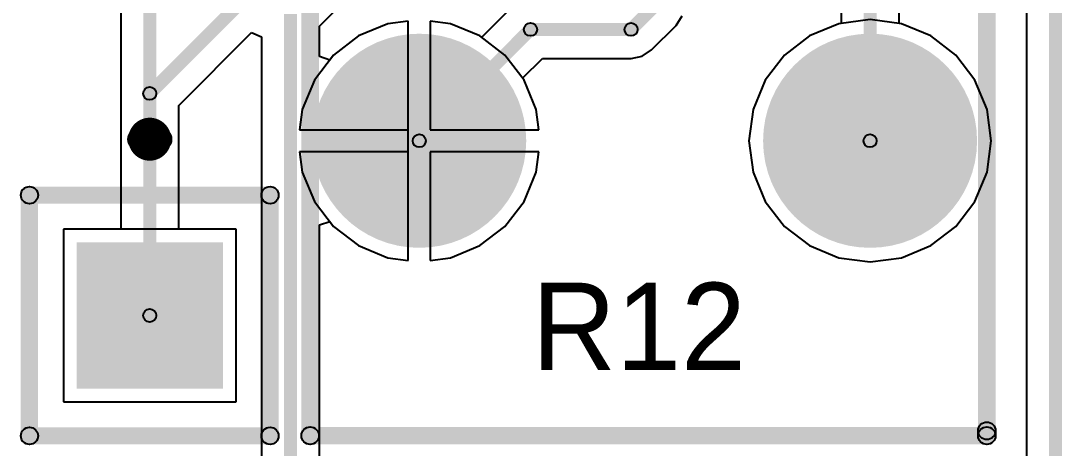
# Model space of a CAD drawing. Header units: millimetres. Extents: x -51.7 to 0.1, y -4.1 to 27.4.
# Drawn here: x -11.98 to 0.14, y 2.71 to 7.68 of the extents above; entities that cross this region are included whole.
import ezdxf

# ---------------------------------------------------------------- set-up
doc = ezdxf.new("R2010")
doc.units = ezdxf.units.MM
for name, color, linetype in [('BottomLayer', 5, 'Continuous'), ('BottomSolder', 6, 'Continuous'), ('KeepOutLayer', 6, 'Continuous'), ('MultiLayer', 9, 'Continuous'), ('PadHoleLayer', 156, 'Continuous'), ('TopLayer', 1, 'Continuous'), ('TopOverlay', 2, 'Continuous'), ('TopSolder', 216, 'Continuous')]:
    doc.layers.add(name, color=color, linetype=linetype)

# ---------------------------------------------------------------- blocks, each defined once
blk = doc.blocks.new('PCB_3362___NEW_24')
at = {"layer": 'BottomLayer'}
h = blk.add_hatch(color=5, dxfattribs=at)
edge = h.paths.add_edge_path()
edge.add_arc((0, 1.5), 1.143, 0, 360)
h = blk.add_hatch(color=5, dxfattribs=at)
edge = h.paths.add_edge_path()
edge.add_arc((-2.75, -1.5), 1.143, 0, 360)
h = blk.add_hatch(color=5, dxfattribs=at)
edge = h.paths.add_edge_path()
edge.add_arc((2.496, -1.5), 1.143, 0, 360)
at = {"layer": 'BottomSolder'}
h = blk.add_hatch(color=6, dxfattribs=at)
edge = h.paths.add_edge_path()
edge.add_arc((0, 1.5), 1.245, 0, 360)
h = blk.add_hatch(color=6, dxfattribs=at)
edge = h.paths.add_edge_path()
edge.add_arc((-2.75, -1.5), 1.245, 0, 360)
h = blk.add_hatch(color=6, dxfattribs=at)
edge = h.paths.add_edge_path()
edge.add_arc((2.496, -1.5), 1.245, 0, 360)
at = {"layer": 'MultiLayer'}
h = blk.add_hatch(color=9, dxfattribs=at)
edge = h.paths.add_edge_path()
edge.add_arc((0, 1.5), 1.143, 0, 360)
h = blk.add_hatch(color=9, dxfattribs=at)
edge = h.paths.add_edge_path()
edge.add_arc((-2.75, -1.5), 1.143, 0, 360)
h = blk.add_hatch(color=9, dxfattribs=at)
edge = h.paths.add_edge_path()
edge.add_arc((2.496, -1.5), 1.143, 0, 360)
at = {"layer": 'PadHoleLayer'}
h = blk.add_hatch(color=156, dxfattribs=at)
edge = h.paths.add_edge_path()
edge.add_arc((0, 1.5), 0.635, 0, 360)
h = blk.add_hatch(color=156, dxfattribs=at)
edge = h.paths.add_edge_path()
edge.add_arc((-2.75, -1.5), 0.635, 0, 360)
h = blk.add_hatch(color=156, dxfattribs=at)
edge = h.paths.add_edge_path()
edge.add_arc((2.496, -1.5), 0.635, 0, 360)
at = {"layer": 'TopLayer'}
h = blk.add_hatch(color=1, dxfattribs=at)
edge = h.paths.add_edge_path()
edge.add_arc((0, 1.5), 1.143, 0, 360)
h = blk.add_hatch(color=1, dxfattribs=at)
edge = h.paths.add_edge_path()
edge.add_arc((-2.75, -1.5), 1.143, 0, 360)
h = blk.add_hatch(color=1, dxfattribs=at)
edge = h.paths.add_edge_path()
edge.add_arc((2.496, -1.5), 1.143, 0, 360)
at = {"layer": 'TopOverlay'}
h = blk.add_hatch(color=2, dxfattribs=at)
edge = h.paths.add_edge_path()
edge.add_arc((-4.02, 2.945), 0.102, 0, 360)
for points in [[(-4.02, 2.843), (-4.02, 3.047), (3.854, 3.047), (3.854, 2.843)], [(-3.918, -4.929), (-4.122, -4.929), (-4.122, 2.818), (-3.918, 2.818)], [(3.956, -4.873), (3.752, -4.873), (3.752, 2.818), (3.956, 2.818)], [(-4.02, -5.031), (-4.02, -4.827), (3.854, -4.827), (3.854, -5.031)]]:
    blk.add_hatch(color=2, dxfattribs=at).paths.add_polyline_path(points)
h = blk.add_hatch(color=2, dxfattribs=at)
edge = h.paths.add_edge_path()
edge.add_arc((3.854, 2.945), 0.102, 0, 360)
h = blk.add_hatch(color=2, dxfattribs=at)
edge = h.paths.add_edge_path()
edge.add_arc((-4.02, 2.818), 0.102, 0, 360)
h = blk.add_hatch(color=2, dxfattribs=at)
edge = h.paths.add_edge_path()
edge.add_arc((3.854, 2.818), 0.102, 0, 360)
h = blk.add_hatch(color=2, dxfattribs=at)
edge = h.paths.add_edge_path()
edge.add_arc((-4.02, -4.929), 0.102, 0, 360)
h = blk.add_hatch(color=2, dxfattribs=at)
edge = h.paths.add_edge_path()
edge.add_arc((-4.02, -4.929), 0.102, 0, 360)
h = blk.add_hatch(color=2, dxfattribs=at)
edge = h.paths.add_edge_path()
edge.add_arc((3.854, -4.873), 0.102, 0, 360)
h = blk.add_hatch(color=2, dxfattribs=at)
edge = h.paths.add_edge_path()
edge.add_arc((3.854, -4.929), 0.102, 0, 360)
at = {"layer": 'TopSolder'}
h = blk.add_hatch(color=216, dxfattribs=at)
edge = h.paths.add_edge_path()
edge.add_arc((0, 1.5), 1.245, 0, 360)
h = blk.add_hatch(color=216, dxfattribs=at)
edge = h.paths.add_edge_path()
edge.add_arc((-2.75, -1.5), 1.245, 0, 360)
h = blk.add_hatch(color=216, dxfattribs=at)
edge = h.paths.add_edge_path()
edge.add_arc((2.496, -1.5), 1.245, 0, 360)
at = {"layer": 'TopOverlay'}
for centre in [(-4.02, 2.945), (3.854, 2.945), (-4.02, 2.818), (3.854, 2.818), (-4.02, -4.929), (-4.02, -4.929), (3.854, -4.873), (3.854, -4.929)]:
    blk.add_circle(centre, 0.102, dxfattribs=at)
blk = doc.blocks.new('PIN1_37')
at = {"layer": 'BottomLayer'}
blk.add_hatch(color=5, dxfattribs=at).paths.add_polyline_path([(-0.75, 0.75), (0.75, 0.75), (0.75, -0.75), (-0.75, -0.75)])
at = {"layer": 'BottomSolder'}
blk.add_hatch(color=6, dxfattribs=at).paths.add_polyline_path([(-0.852, 0.852), (0.852, 0.852), (0.852, -0.852), (-0.852, -0.852)])
at = {"layer": 'MultiLayer'}
blk.add_hatch(color=9, dxfattribs=at).paths.add_polyline_path([(-0.75, 0.75), (0.75, 0.75), (0.75, -0.75), (-0.75, -0.75)])
at = {"layer": 'PadHoleLayer'}
h = blk.add_hatch(color=156, dxfattribs=at)
edge = h.paths.add_edge_path()
edge.add_arc((0, 0), 0.45, 0, 360)
at = {"layer": 'TopLayer'}
blk.add_hatch(color=1, dxfattribs=at).paths.add_polyline_path([(-0.75, 0.75), (0.75, 0.75), (0.75, -0.75), (-0.75, -0.75)])
at = {"layer": 'TopOverlay'}
h = blk.add_hatch(color=2, dxfattribs=at)
edge = h.paths.add_edge_path()
edge.add_arc((-0.125, 2.05), 0.125, 0, 360)
h = blk.add_hatch(color=2, dxfattribs=at)
edge = h.paths.add_edge_path()
edge.add_arc((0.125, 2.05), 0.125, 0, 360)
h = blk.add_hatch(color=2, dxfattribs=at)
edge = h.paths.add_edge_path()
edge.add_arc((-1.4, 1.4), 0.1, 0, 360)
h = blk.add_hatch(color=2, dxfattribs=at)
edge = h.paths.add_edge_path()
edge.add_arc((-1.4, 1.4), 0.1, 0, 360)
for points in [[(-1.4, 1.3), (-1.4, 1.5), (1.4, 1.5), (1.4, 1.3)], [(-1.3, -1.4), (-1.5, -1.4), (-1.5, 1.4), (-1.3, 1.4)], [(1.5, -1.4), (1.3, -1.4), (1.3, 1.4), (1.5, 1.4)], [(-1.4, -1.5), (-1.4, -1.3), (1.4, -1.3), (1.4, -1.5)]]:
    blk.add_hatch(color=2, dxfattribs=at).paths.add_polyline_path(points)
h = blk.add_hatch(color=2, dxfattribs=at)
edge = h.paths.add_edge_path()
edge.add_arc((1.4, 1.4), 0.1, 0, 360)
h = blk.add_hatch(color=2, dxfattribs=at)
edge = h.paths.add_edge_path()
edge.add_arc((1.4, 1.4), 0.1, 0, 360)
h = blk.add_hatch(color=2, dxfattribs=at)
edge = h.paths.add_edge_path()
edge.add_arc((-1.4, -1.4), 0.1, 0, 360)
h = blk.add_hatch(color=2, dxfattribs=at)
edge = h.paths.add_edge_path()
edge.add_arc((-1.4, -1.4), 0.1, 0, 360)
h = blk.add_hatch(color=2, dxfattribs=at)
edge = h.paths.add_edge_path()
edge.add_arc((1.4, -1.4), 0.1, 0, 360)
h = blk.add_hatch(color=2, dxfattribs=at)
edge = h.paths.add_edge_path()
edge.add_arc((1.4, -1.4), 0.1, 0, 360)
at = {"layer": 'TopSolder'}
blk.add_hatch(color=216, dxfattribs=at).paths.add_polyline_path([(-0.852, 0.852), (0.852, 0.852), (0.852, -0.852), (-0.852, -0.852)])
at = {"layer": 'TopOverlay', "const_width": 0.25}
blk.add_lwpolyline([(0.125, 2.05, 1), (-0.125, 2.05, 1)], format="xyb", close=True, dxfattribs=at)
at = {"layer": 'TopOverlay'}
for centre, radius in [((-0.125, 2.05), 0.125), ((0.125, 2.05), 0.125), ((-1.4, 1.4), 0.1), ((-1.4, 1.4), 0.1), ((1.4, 1.4), 0.1), ((1.4, 1.4), 0.1), ((-1.4, -1.4), 0.1), ((-1.4, -1.4), 0.1), ((1.4, -1.4), 0.1), ((1.4, -1.4), 0.1)]:
    blk.add_circle(centre, radius, dxfattribs=at)

msp = doc.modelspace()

# ---------------------------------------------------------------- hatches: boundary and pattern name
at = {"layer": 'BottomLayer'}
msp.add_hatch(color=5, dxfattribs=at).paths.add_polyline_path([(-2.019, 6.287), (-2.171, 6.287), (-2.171, 10.643), (-2.019, 10.643)])
h = msp.add_hatch(color=5, dxfattribs=at)
edge = h.paths.add_edge_path()
edge.add_arc((-2.095, 6.287), 0.0762, 0, 360)
at = {"layer": 'KeepOutLayer'}
msp.add_hatch(color=6, dxfattribs=at).paths.add_polyline_path([(0.14, 0.064), (-0.012, 0.064), (-0.012, 27.369), (0.14, 27.369)])
at = {"layer": 'TopLayer'}
for points in [[(-10.401, 6.838), (-10.553, 6.838), (-10.553, 13.285), (-10.401, 13.285)], [(-10.423, 6.784), (-10.531, 6.892), (-5.697, 11.726), (-5.589, 11.618)], [(-4.822, 7.528), (-4.93, 7.636), (-4.645, 7.921), (-4.537, 7.813)], [(-8.762, 2.056), (-8.915, 2.056), (-8.915, 7.76), (-8.762, 7.76)], [(-7.287, 6.233), (-7.395, 6.341), (-6.1, 7.636), (-5.992, 7.528)], [(-6.046, 7.506), (-6.046, 7.658), (-4.876, 7.658), (-4.876, 7.506)], [(-10.401, 4.255), (-10.553, 4.255), (-10.553, 6.838), (-10.401, 6.838)]]:
    msp.add_hatch(color=1, dxfattribs=at).paths.add_polyline_path(points)
h = msp.add_hatch(color=1, dxfattribs=at)
edge = h.paths.add_edge_path()
edge.add_arc((-6.046, 7.582), 0.0762, 0, 360)
h = msp.add_hatch(color=1, dxfattribs=at)
edge = h.paths.add_edge_path()
edge.add_arc((-6.046, 7.582), 0.0762, 0, 360)
h = msp.add_hatch(color=1, dxfattribs=at)
edge = h.paths.add_edge_path()
edge.add_arc((-4.876, 7.582), 0.0762, 0, 360)
h = msp.add_hatch(color=1, dxfattribs=at)
edge = h.paths.add_edge_path()
edge.add_arc((-4.876, 7.582), 0.0762, 0, 360)
h = msp.add_hatch(color=1, dxfattribs=at)
edge = h.paths.add_edge_path()
edge.add_arc((-10.477, 6.838), 0.0762, 0, 360)
h = msp.add_hatch(color=1, dxfattribs=at)
edge = h.paths.add_edge_path()
edge.add_arc((-10.477, 6.838), 0.0762, 0, 360)
h = msp.add_hatch(color=1, dxfattribs=at)
edge = h.paths.add_edge_path()
edge.add_arc((-10.477, 6.838), 0.0762, 0, 360)
h = msp.add_hatch(color=1, dxfattribs=at)
edge = h.paths.add_edge_path()
edge.add_arc((-7.341, 6.287), 0.0762, 0, 360)
h = msp.add_hatch(color=1, dxfattribs=at)
edge = h.paths.add_edge_path()
edge.add_arc((-10.477, 4.255), 0.0762, 0, 360)

# ---------------------------------------------------------------- linework, layer by layer
at = {"layer": 'BottomLayer'}
for p, q in [((-0.273, 27.032), (-0.273, 0.203)), ((-1.758, 7.652), (-1.758, 10.643)), ((-2.432, 10.504), (-2.432, 7.652)), ((-7.706, 7.648), (-8.046, 7.507)), ((-7.468, 7.679), (-7.706, 7.648)), ((-7.468, 6.414), (-7.468, 7.679)), ((-6.976, 7.648), (-7.214, 7.679)), ((-7.214, 7.679), (-7.214, 6.414)), ((-6.636, 7.507), (-6.976, 7.648)), ((-2.46, 7.648), (-2.8, 7.507)), ((-2.432, 7.652), (-2.46, 7.648)), ((-1.73, 7.648), (-1.758, 7.652)), ((-1.39, 7.507), (-1.73, 7.648)), ((-8.046, 7.507), (-8.337, 7.283)), ((-6.345, 7.283), (-6.636, 7.507)), ((-2.8, 7.507), (-3.091, 7.283)), ((-1.099, 7.283), (-1.39, 7.507)), ((-8.337, 7.283), (-8.561, 6.992)), ((-6.121, 6.992), (-6.345, 7.283)), ((-3.091, 7.283), (-3.315, 6.992)), ((-0.875, 6.992), (-1.099, 7.283)), ((-8.561, 6.992), (-8.702, 6.652)), ((-5.98, 6.652), (-6.121, 6.992)), ((-3.315, 6.992), (-3.456, 6.652)), ((-0.734, 6.652), (-0.875, 6.992)), ((-8.702, 6.652), (-8.733, 6.414)), ((-5.949, 6.414), (-5.98, 6.652)), ((-3.456, 6.652), (-3.504, 6.287)), ((-0.686, 6.287), (-0.734, 6.652)), ((-8.733, 6.414), (-7.468, 6.414)), ((-7.214, 6.414), (-5.949, 6.414)), ((-3.504, 6.287), (-3.456, 5.922)), ((-0.734, 5.922), (-0.686, 6.287)), ((-7.468, 6.16), (-8.733, 6.16)), ((-8.733, 6.16), (-8.702, 5.922)), ((-7.468, 4.895), (-7.468, 6.16)), ((-5.949, 6.16), (-7.214, 6.16)), ((-7.214, 6.16), (-7.214, 4.895)), ((-5.98, 5.922), (-5.949, 6.16)), ((-8.702, 5.922), (-8.561, 5.582)), ((-6.121, 5.582), (-5.98, 5.922)), ((-3.456, 5.922), (-3.315, 5.582)), ((-0.875, 5.582), (-0.734, 5.922)), ((-8.561, 5.582), (-8.337, 5.291)), ((-6.345, 5.291), (-6.121, 5.582)), ((-3.315, 5.582), (-3.091, 5.291)), ((-1.099, 5.291), (-0.875, 5.582)), ((-9.473, 5.259), (-11.481, 5.259)), ((-11.481, 5.259), (-11.481, 3.251)), ((-9.473, 3.251), (-9.473, 5.259)), ((-8.337, 5.291), (-8.046, 5.067)), ((-6.636, 5.067), (-6.345, 5.291)), ((-3.091, 5.291), (-2.8, 5.067)), ((-1.39, 5.067), (-1.099, 5.291)), ((-8.046, 5.067), (-7.706, 4.926)), ((-6.976, 4.926), (-6.636, 5.067)), ((-2.8, 5.067), (-2.46, 4.926)), ((-1.73, 4.926), (-1.39, 5.067)), ((-7.706, 4.926), (-7.468, 4.895)), ((-7.214, 4.895), (-6.976, 4.926)), ((-2.46, 4.926), (-2.095, 4.878)), ((-2.095, 4.878), (-1.73, 4.926)), ((-11.481, 3.251), (-9.473, 3.251))]:
    msp.add_line(p, q, dxfattribs=at)
msp.add_circle((-2.095, 6.287), 0.0762, dxfattribs=at)
at = {"layer": 'TopLayer'}
for p, q in [((-0.273, 27.032), (-0.273, 0.203)), ((-10.814, 13.285), (-10.814, 6.838)), ((-8.502, 7.621), (-3.797, 12.326)), ((-6.284, 7.82), (-6.614, 7.49)), ((-7.706, 7.648), (-8.046, 7.507)), ((-7.468, 7.679), (-7.706, 7.648)), ((-7.468, 6.287), (-7.468, 7.679)), ((-6.976, 7.648), (-7.214, 7.679)), ((-7.214, 7.679), (-7.214, 6.414)), ((-6.636, 7.507), (-6.976, 7.648)), ((-4.353, 7.629), (-4.28, 7.738)), ((-2.46, 7.648), (-2.8, 7.507)), ((-2.095, 7.696), (-2.46, 7.648)), ((-1.73, 7.648), (-2.095, 7.696)), ((-1.39, 7.507), (-1.73, 7.648)), ((-10.14, 6.698), (-9.293, 7.546)), ((-9.293, 7.546), (-9.175, 7.497)), ((-8.502, 7.266), (-8.502, 7.621)), ((-4.638, 7.344), (-4.353, 7.629)), ((-9.175, 7.497), (-9.175, 2.196)), ((-8.046, 7.507), (-8.337, 7.283)), ((-6.614, 7.49), (-6.636, 7.507)), ((-2.8, 7.507), (-3.091, 7.283)), ((-1.099, 7.283), (-1.39, 7.507)), ((-8.337, 7.283), (-8.382, 7.225)), ((-4.876, 7.245), (-4.747, 7.271)), ((-4.747, 7.271), (-4.638, 7.344)), ((-3.091, 7.283), (-3.315, 6.992)), ((-0.875, 6.992), (-1.099, 7.283)), ((-8.382, 7.225), (-8.502, 7.266)), ((-6.138, 7.014), (-5.907, 7.245)), ((-5.907, 7.245), (-4.876, 7.245)), ((-6.121, 6.992), (-6.138, 7.014)), ((-5.98, 6.652), (-6.121, 6.992)), ((-3.315, 6.992), (-3.456, 6.652)), ((-0.734, 6.652), (-0.875, 6.992)), ((-10.814, 6.838), (-10.814, 5.259)), ((-10.14, 5.259), (-10.14, 6.698)), ((-5.949, 6.414), (-5.98, 6.652)), ((-3.456, 6.652), (-3.504, 6.287)), ((-0.686, 6.287), (-0.734, 6.652)), ((-7.214, 6.414), (-5.949, 6.414)), ((-7.468, 4.895), (-7.468, 6.287)), ((-3.504, 6.287), (-3.456, 5.922)), ((-0.734, 5.922), (-0.686, 6.287)), ((-5.949, 6.16), (-7.214, 6.16)), ((-7.214, 6.16), (-7.214, 4.895)), ((-5.98, 5.922), (-5.949, 6.16)), ((-6.121, 5.582), (-5.98, 5.922)), ((-3.456, 5.922), (-3.315, 5.582)), ((-0.875, 5.582), (-0.734, 5.922)), ((-6.345, 5.291), (-6.121, 5.582)), ((-3.315, 5.582), (-3.091, 5.291)), ((-1.099, 5.291), (-0.875, 5.582)), ((-8.502, 5.308), (-8.382, 5.349)), ((-8.382, 5.349), (-8.337, 5.291)), ((-10.814, 5.259), (-11.481, 5.259)), ((-11.481, 5.259), (-11.481, 3.251)), ((-9.473, 5.259), (-10.14, 5.259)), ((-9.473, 3.251), (-9.473, 5.259)), ((-8.502, 2.056), (-8.502, 5.308)), ((-8.337, 5.291), (-8.046, 5.067)), ((-6.636, 5.067), (-6.345, 5.291)), ((-3.091, 5.291), (-2.8, 5.067)), ((-1.39, 5.067), (-1.099, 5.291)), ((-8.046, 5.067), (-7.706, 4.926)), ((-6.976, 4.926), (-6.636, 5.067)), ((-2.8, 5.067), (-2.46, 4.926)), ((-1.73, 4.926), (-1.39, 5.067)), ((-7.706, 4.926), (-7.468, 4.895)), ((-7.214, 4.895), (-6.976, 4.926)), ((-2.46, 4.926), (-2.095, 4.878)), ((-2.095, 4.878), (-1.73, 4.926)), ((-11.481, 3.251), (-9.473, 3.251))]:
    msp.add_line(p, q, dxfattribs=at)
for centre in [(-6.046, 7.582), (-6.046, 7.582), (-4.876, 7.582), (-4.876, 7.582), (-10.477, 6.838), (-10.477, 6.838), (-10.477, 6.838), (-7.341, 6.287), (-10.477, 4.255)]:
    msp.add_circle(centre, 0.0762, dxfattribs=at)

# ---------------------------------------------------------------- block references
for name, p in [('PCB_3362___NEW_24', (-4.591, 7.787)), ('PIN1_37', (-10.477, 4.255))]:
    msp.add_blockref(name, p)

# ---------------------------------------------------------------- texts
at = {"layer": 'TopOverlay'}
msp.add_text('R12', height=1.016, dxfattribs=at).set_placement((-6.032, 3.62))

doc.saveas('drawing.dxf')
